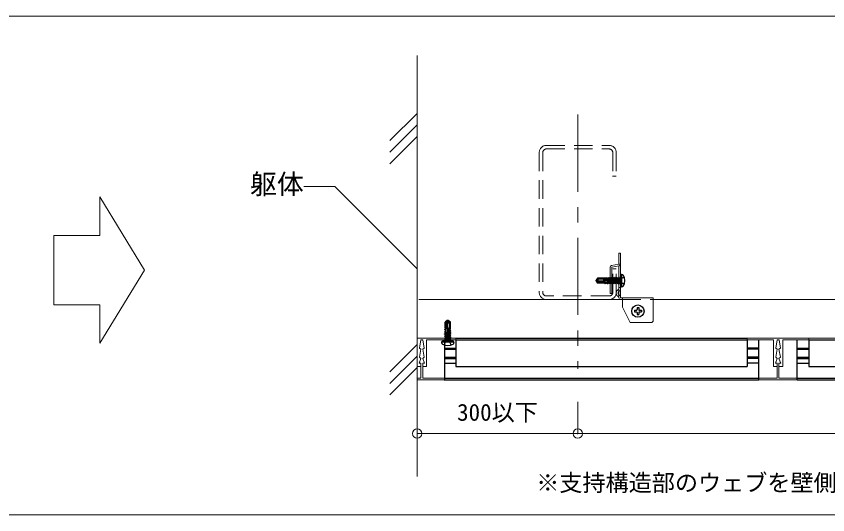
# Model space of a CAD drawing. Units: millimetres, scale not verified. Extents: x -5334 to 1950, y -1347 to 20312.
# Drawn here: x 897 to 1424, y 135 to 458 of the extents above; entities that cross this region are included whole.
import ezdxf
from ezdxf.enums import TextEntityAlignment as Align

# ---------------------------------------------------------------- set-up
doc = ezdxf.new("R2010")
doc.units = ezdxf.units.MM
doc.header["$LTSCALE"] = 10
doc.header["$PDMODE"] = 32
doc.header["$PDSIZE"] = 6
for name, pattern in [('CHAIN1', [8, 5, -1, 1, -1]), ('DASHED1', [1.8, 1.2, -0.6]), ('LONG_DASHED1', [7, 6, -1])]:
    doc.linetypes.add(name, pattern=pattern)
for name, color, linetype, lineweight in [('4-0_中心線', 4, 'CHAIN1', 9), ('4-1_吊り材', 7, 'Continuous', 18), ('4-2_野縁受け', 3, 'Continuous', 18), ('4-3_野縁', 2, 'Continuous', 25), ('4-5_寸法', 4, 'Continuous', 9), ('4-6_文字', 7, 'Continuous', 18), ('4-9_躯体他', 4, 'Continuous', 9), ('4-B_補強金具・金具・その他', 3, 'Continuous', 18), ('4-C_ビス・アンカーボルト・強調図形', 2, 'Continuous', 25), ('F-3_野縁', 3, 'Continuous', 18)]:
    doc.layers.add(name, color=color, linetype=linetype, lineweight=lineweight)
doc.styles.add('ＭＳ ゴシック', font='')
doc.styles.get('ＭＳ ゴシック').set_extended_font_data('MS Gothic')

msp = doc.modelspace()

# ---------------------------------------------------------------- linework, layer by layer
at = {"layer": '4-0_中心線'}
msp.add_line((1261.85, 394.66), (1261.85, 229.66), dxfattribs=at)
at = {"layer": '4-1_吊り材'}
for p, q in [((1158.61, 274.66), (1290.87, 274.66)), ((1310.87, 274.66), (1480.36, 274.66)), ((1158.61, 249.66), (1491.47, 249.66))]:
    msp.add_line(p, q, dxfattribs=at)
at = {"layer": '4-2_野縁受け'}
for p, q in [((1411.85, 249.66), (1371.85, 249.66)), ((1371.85, 249.66), (1371.85, 248.46)), ((1388.85, 248.46), (1371.85, 248.46)), ((1388.85, 248.46), (1388.85, 231.16)), ((1391.23, 248.46), (1390.37, 243.15)), ((1391.25, 248.46), (1392.48, 248.46)), ((1392.48, 248.46), (1393.34, 243.15)), ((1394.85, 248.46), (1394.85, 231.16)), ((1411.85, 248.46), (1394.85, 248.46)), ((1411.85, 249.66), (1411.85, 248.46)), ((1390.31, 237.2), (1391.25, 242.46)), ((1390.37, 243.15), (1391.25, 242.46)), ((1393.34, 243.15), (1392.45, 242.46)), ((1393.4, 237.2), (1392.45, 242.46)), ((1390.31, 237.2), (1391.25, 236.46)), ((1393.4, 237.2), (1392.45, 236.46)), ((1390.1, 233.46), (1391.25, 236.46)), ((1390.1, 233.46), (1391.25, 233.46)), ((1391.25, 233.46), (1391.25, 223.66)), ((1391.25, 231.16), (1388.85, 231.16)), ((1392.45, 231.16), (1394.85, 231.16)), ((1379.35, 223.66), (1391.25, 223.66)), ((1392.45, 223.66), (1404.35, 223.66)), ((1404.35, 223.66), (1404.35, 222.46))]:
    msp.add_line(p, q, dxfattribs=at)
for points in [[(1392.45, 223.66), (1392.45, 233.46), (1393.6, 233.46), (1392.45, 236.46)], [(1379.35, 223.66), (1379.35, 222.46), (1404.35, 222.46)]]:
    msp.add_lwpolyline(points, dxfattribs=at)
at = {"layer": '4-3_野縁'}
for p, q in [((1175.61, 222.46), (1175.61, 248.46)), ((1182.61, 249.66), (1371.85, 249.66)), ((1182.61, 248.46), (1182.61, 231.16)), ((1182.61, 248.46), (1371.85, 248.46)), ((1371.85, 248.46), (1371.85, 231.16)), ((1379.35, 222.46), (1379.35, 248.46)), ((1404.35, 222.46), (1404.35, 248.46)), ((1411.85, 248.46), (1411.85, 231.16)), ((1411.85, 248.46), (1491.89, 248.46)), ((1175.61, 243.15), (1182.61, 243.15)), ((1175.61, 242.46), (1182.61, 242.46)), ((1379.35, 243.15), (1371.85, 243.15)), ((1379.35, 242.46), (1371.85, 242.46)), ((1404.35, 243.15), (1411.85, 243.15)), ((1404.35, 242.46), (1411.85, 242.46)), ((1175.61, 237.2), (1182.61, 237.2)), ((1379.35, 237.2), (1371.85, 237.2)), ((1404.35, 237.2), (1411.85, 237.2)), ((1175.61, 236.46), (1182.61, 236.46)), ((1175.61, 233.46), (1182.61, 233.46)), ((1379.35, 236.46), (1371.85, 236.46)), ((1379.35, 233.46), (1371.85, 233.46)), ((1404.35, 236.46), (1411.85, 236.46)), ((1404.35, 233.46), (1411.85, 233.46)), ((1182.61, 231.16), (1371.85, 231.16)), ((1411.85, 231.16), (1496.79, 231.16)), ((1175.11, 223.66), (1379.35, 223.66)), ((1175.11, 222.46), (1379.35, 222.46)), ((1404.35, 223.66), (1498.28, 223.66)), ((1404.35, 222.46), (1498.48, 222.46))]:
    msp.add_line(p, q, dxfattribs=at)
at = {"layer": '4-5_寸法'}
for p, q in [((1157.61, 187.69), (1157.61, 208.36)), ((1261.85, 187.69), (1261.85, 208.36)), ((1157.61, 187.69), (1261.85, 187.69)), ((1261.85, 187.69), (1711.85, 187.69))]:
    msp.add_line(p, q, dxfattribs=at)
at = {"layer": '4-5_寸法', "color": 7}
for p in [(1157.61, 187.69), (1261.85, 187.69)]:
    msp.add_point(p, dxfattribs=at)
at = {"layer": '4-6_文字'}
for p, q in [((951.65, 341.25), (980.53, 293.75)), ((951.65, 316.25), (951.65, 341.25)), ((951.65, 246.25), (980.53, 293.75)), ((921.65, 271.25), (951.65, 271.25)), ((951.65, 271.25), (951.65, 246.25))]:
    msp.add_line(p, q, dxfattribs=at)
for points in [[(1157.61, 294.49), (1104.06, 348.03), (1084.06, 348.03)], [(921.65, 271.25), (921.65, 316.25), (951.65, 316.25)]]:
    msp.add_lwpolyline(points, dxfattribs=at)
at = {"layer": '4-9_躯体他'}
for p, q in [((1157.61, 432.93), (1157.61, 159.76)), ((1139.93, 377.78), (1157.61, 395.46)), ((1139.93, 370.28), (1157.61, 387.96)), ((1139.93, 362.78), (1157.61, 380.46)), ((1139.93, 227.78), (1157.61, 245.46)), ((1139.93, 220.28), (1157.61, 237.96)), ((1139.93, 212.78), (1157.61, 230.46))]:
    msp.add_line(p, q, dxfattribs=at)
at = {"layer": '4-9_躯体他', "linetype": 'DASHED1'}
for p, q in [((1241.45, 374.66), (1282.25, 374.66)), ((1236.85, 370.06), (1236.85, 279.26)), ((1239.15, 370.06), (1239.15, 279.26)), ((1241.45, 372.36), (1282.05, 372.36)), ((1284.55, 370.06), (1284.55, 354.66)), ((1286.85, 370.06), (1286.85, 354.66)), ((1284.35, 354.66), (1286.85, 354.66)), ((1284.55, 279.26), (1284.55, 294.66)), ((1284.55, 294.66), (1286.85, 294.66)), ((1286.85, 279.26), (1286.85, 294.66)), ((1282.25, 276.96), (1241.45, 276.96)), ((1241.45, 274.66), (1282.25, 274.66))]:
    msp.add_line(p, q, dxfattribs=at)
for centre, radius, start, end in [((1241.45, 370.06), 4.6, 90, 180), ((1282.25, 370.06), 4.6, 0, 90), ((1241.45, 370.06), 2.3, 90, 180), ((1282.25, 370.06), 2.3, 0, 90), ((1241.45, 279.26), 4.6, 180, 270), ((1241.45, 279.26), 2.3, 180, 270), ((1282.25, 279.26), 4.6, 270, 0), ((1282.25, 279.26), 2.3, 270, 0)]:
    msp.add_arc(centre, radius, start, end, dxfattribs=at)
at = {"layer": '4-B_補強金具・金具・その他'}
for p, q in [((1288.47, 304.66), (1289.67, 304.66)), ((1289.67, 277.26), (1289.67, 304.66)), ((1282.77, 295.65), (1282.77, 278.66)), ((1288.68, 296.47), (1283.97, 295.65)), ((1283.97, 278.66), (1283.97, 295.65)), ((1288.47, 276.31), (1288.47, 296.44)), ((1289.67, 280.46), (1289.67, 277.26)), ((1283.97, 278.66), (1282.77, 278.66)), ((1288.47, 275.86), (1288.47, 276.31)), ((1290.87, 274.66), (1289.67, 274.66)), ((1290.87, 269.66), (1290.87, 275.86)), ((1310.87, 260.66), (1310.87, 275.86)), ((1290.87, 269.66), (1295.87, 259.66)), ((1309.87, 259.66), (1295.87, 259.66)), ((1310.87, 260.66), (1309.87, 259.66)), ((1157.61, 249.66), (1157.61, 231.16)), ((1159.98, 248.46), (1159.12, 243.15)), ((1161.24, 248.46), (1159.98, 248.46)), ((1161.24, 248.46), (1162.09, 243.15)), ((1163.61, 248.46), (1163.61, 231.16)), ((1163.61, 248.46), (1182.61, 248.46)), ((1159.06, 237.2), (1160.01, 242.46)), ((1159.12, 243.15), (1160.01, 242.46)), ((1162.09, 243.15), (1161.21, 242.46)), ((1162.16, 237.2), (1161.21, 242.46)), ((1159.06, 237.2), (1160.01, 236.46)), ((1162.16, 237.2), (1161.21, 236.46)), ((1158.86, 233.46), (1160.01, 236.46)), ((1160.01, 233.46), (1158.86, 233.46)), ((1160.01, 231.16), (1160.01, 233.46)), ((1162.36, 233.46), (1161.21, 236.46)), ((1162.36, 233.46), (1161.21, 233.46)), ((1161.21, 233.46), (1161.21, 231.16)), ((1160.01, 231.16), (1157.61, 231.16)), ((1160.01, 231.16), (1160.01, 223.66)), ((1161.21, 231.16), (1163.61, 231.16)), ((1161.21, 231.16), (1161.21, 223.66)), ((1157.61, 223.66), (1157.61, 222.46)), ((1160.01, 223.66), (1157.61, 223.66)), ((1175.61, 222.46), (1157.61, 222.46)), ((1175.61, 223.66), (1161.21, 223.66)), ((1175.61, 223.66), (1175.61, 222.46))]:
    msp.add_line(p, q, dxfattribs=at)
at = {"layer": '4-B_補強金具・金具・その他', "linetype": 'DASHED1'}
for p, q in [((1288.47, 297.66), (1289.67, 297.66)), ((1289.67, 286.91), (1288.47, 286.91)), ((1289.67, 282.41), (1288.47, 282.41)), ((1290.87, 274.66), (1310.87, 274.66))]:
    msp.add_line(p, q, dxfattribs=at)
at = {"layer": '4-B_補強金具・金具・その他'}
for points in [[(1283.77, 296.83), (1288.47, 297.66), (1288.47, 304.66)], [(1289.67, 277.26), (1289.67, 275.86), (1310.87, 275.86)], [(1157.61, 249.66), (1182.61, 249.66), (1182.61, 248.46)]]:
    msp.add_lwpolyline(points, dxfattribs=at)
for centre, radius, start, end in [((1283.97, 295.65), 1.2, 99.9506, 180), ((1288.47, 297.66), 1.2, 279.9506, 0), ((1289.67, 278.86), 2.82, 115.209, 244.791), ((1289.67, 275.86), 1.2, 180, 270)]:
    msp.add_arc(centre, radius, start, end, dxfattribs=at)
at = {"layer": '4-B_補強金具・金具・その他', "linetype": 'DASHED1'}
msp.add_arc((1289.67, 278.86), 1.6, 90, 270, dxfattribs=at)
at = {"layer": '4-C_ビス・アンカーボルト・強調図形'}
for p, q in [((1290.17, 290.91), (1290.47, 290.91)), ((1290.17, 290.91), (1290.17, 282.91)), ((1274.12, 287), (1273.67, 286.91)), ((1274.17, 286.82), (1273.67, 286.91)), ((1273.67, 286.91), (1273.75, 286.54)), ((1273.75, 286.54), (1274.17, 286.82)), ((1273.75, 286.54), (1274.69, 285.21)), ((1275.58, 286.01), (1274.17, 286.82)), ((1274.17, 286.82), (1274.95, 285.71)), ((1278.67, 288.61), (1274.69, 288.61)), ((1274.92, 288.36), (1274.69, 288.61)), ((1274.95, 285.71), (1274.69, 285.21)), ((1278.67, 285.21), (1274.69, 285.21)), ((1274.97, 287.61), (1274.93, 287.54)), ((1274.95, 285.71), (1279.17, 285.71)), ((1275.08, 286.86), (1275.34, 286.71)), ((1275.34, 286.71), (1280.6, 286.71)), ((1275.58, 286.01), (1279.17, 286.01)), ((1275.73, 288.01), (1278.67, 288.01)), ((1279.12, 288.73), (1278.67, 288.61)), ((1278.67, 287.23), (1278.67, 288.61)), ((1278.9, 287.37), (1278.67, 288.34)), ((1278.67, 287.71), (1278.8, 287.19)), ((1278.67, 287.23), (1281.47, 286.47)), ((1278.67, 285.49), (1279.19, 285.52)), ((1278.67, 285.21), (1278.67, 285.49)), ((1279.22, 285.41), (1278.67, 285.41)), ((1278.9, 287.37), (1278.8, 287.19)), ((1278.9, 287.37), (1279.35, 287.25)), ((1279.35, 287.25), (1279.12, 288.73)), ((1279.12, 288.73), (1279.3, 288.41)), ((1279.17, 287.09), (1279.17, 285.52)), ((1279.29, 285.72), (1279.19, 285.52)), ((1279.19, 285.52), (1279.22, 285.41)), ((1279.46, 284.98), (1279.22, 285.41)), ((1279.29, 285.72), (1279.59, 285.74)), ((1279.46, 284.98), (1279.29, 285.72)), ((1279.92, 288.41), (1279.3, 288.41)), ((1279.64, 286.96), (1279.3, 288.41)), ((1279.64, 286.96), (1279.35, 287.25)), ((1279.72, 284.91), (1279.46, 284.98)), ((1279.72, 284.91), (1279.59, 285.74)), ((1279.97, 285.56), (1279.59, 285.74)), ((1279.72, 284.91), (1280.01, 285.41)), ((1279.92, 288.41), (1280.3, 286.79)), ((1279.97, 285.56), (1280.58, 285.59)), ((1280.01, 285.41), (1279.97, 285.56)), ((1280.63, 285.41), (1280.01, 285.41)), ((1280.37, 289.01), (1280.27, 289.01)), ((1280.62, 286.91), (1280.3, 286.79)), ((1280.72, 286.88), (1280.37, 289.01)), ((1280.37, 289.01), (1280.71, 288.41)), ((1280.8, 285.81), (1280.58, 285.59)), ((1280.58, 285.59), (1280.63, 285.41)), ((1280.62, 286.91), (1280.72, 286.88)), ((1280.97, 284.81), (1280.63, 285.41)), ((1281.33, 288.41), (1280.71, 288.41)), ((1281.15, 286.56), (1280.71, 288.41)), ((1281.15, 286.56), (1280.72, 286.88)), ((1280.97, 284.81), (1280.8, 285.81)), ((1280.8, 285.81), (1280.9, 285.81)), ((1281.07, 284.81), (1280.9, 285.81)), ((1281.36, 285.64), (1280.9, 285.81)), ((1281.07, 284.81), (1280.97, 284.81)), ((1281.07, 284.81), (1281.42, 285.41)), ((1281.33, 288.41), (1282.04, 285.41)), ((1281.36, 285.64), (1281.61, 285.65)), ((1281.42, 285.41), (1281.36, 285.64)), ((1282.04, 285.41), (1281.42, 285.41)), ((1281.78, 289.01), (1281.68, 289.01)), ((1282.48, 284.81), (1281.78, 289.01)), ((1281.78, 289.01), (1282.12, 288.41)), ((1282.38, 284.81), (1282.04, 285.41)), ((1282.74, 288.41), (1282.12, 288.41)), ((1282.83, 285.41), (1282.12, 288.41)), ((1282.48, 284.81), (1282.38, 284.81)), ((1282.48, 284.81), (1282.83, 285.41)), ((1282.74, 288.41), (1283.45, 285.41)), ((1283.45, 285.41), (1282.83, 285.41)), ((1283.19, 289.01), (1283.09, 289.01)), ((1283.89, 284.81), (1283.19, 289.01)), ((1283.19, 289.01), (1283.53, 288.41)), ((1283.79, 284.81), (1283.45, 285.41)), ((1284.24, 285.41), (1283.53, 288.41)), ((1284.15, 288.41), (1283.53, 288.41)), ((1283.89, 284.81), (1283.79, 284.81)), ((1283.89, 284.81), (1284.24, 285.41)), ((1284.15, 288.41), (1284.86, 285.41)), ((1284.86, 285.41), (1284.24, 285.41)), ((1284.6, 289.01), (1284.5, 289.01)), ((1285.35, 284.9), (1284.6, 289.01)), ((1284.6, 289.01), (1284.94, 288.41)), ((1285.17, 284.85), (1284.86, 285.41)), ((1285.62, 285.36), (1284.94, 288.41)), ((1285.35, 284.9), (1285.17, 284.85)), ((1285.35, 284.9), (1285.62, 285.36)), ((1285.56, 288.41), (1286.27, 285.41)), ((1286.27, 285.41), (1285.62, 285.41)), ((1286.01, 289.01), (1285.91, 289.01)), ((1286.76, 284.9), (1286.01, 289.01)), ((1286.01, 289.01), (1286.35, 288.41)), ((1286.58, 284.85), (1286.27, 285.41)), ((1287.03, 285.36), (1286.35, 288.41)), ((1286.76, 284.9), (1286.58, 284.85)), ((1286.76, 284.9), (1287.03, 285.36)), ((1286.99, 288.41), (1287.7, 285.41)), ((1287.7, 285.41), (1287.03, 285.41)), ((1287.44, 289.01), (1287.34, 289.01)), ((1288.2, 284.9), (1287.44, 289.01)), ((1287.44, 289.01), (1287.78, 288.41)), ((1288.01, 284.85), (1287.7, 285.41)), ((1288.46, 285.36), (1287.78, 288.41)), ((1288.2, 284.9), (1288.01, 284.85)), ((1288.2, 284.9), (1288.46, 285.36)), ((1288.75, 289.01), (1288.4, 288.41)), ((1288.4, 288.41), (1288.87, 286.39)), ((1288.87, 285.41), (1288.46, 285.41)), ((1288.85, 289.01), (1288.75, 289.01)), ((1288.87, 288.23), (1288.75, 289.01)), ((1288.85, 289.01), (1288.87, 288.96)), ((1288.87, 288.86), (1288.85, 289.01)), ((1288.87, 285.14), (1288.87, 288.96)), ((1288.87, 288.68), (1289.36, 288.69)), ((1288.87, 285.14), (1289.36, 285.12)), ((1289.67, 289.01), (1289.36, 288.69)), ((1289.36, 285.12), (1289.36, 288.69)), ((1289.67, 284.81), (1289.36, 285.12)), ((1300.37, 269.46), (1301.37, 269.46)), ((1300.37, 269.46), (1300.37, 268.16)), ((1301.37, 269.46), (1301.37, 268.16)), ((1298.57, 267.66), (1299.87, 267.66)), ((1298.57, 267.66), (1298.57, 266.66)), ((1298.57, 266.66), (1299.87, 266.66)), ((1300.37, 266.16), (1300.37, 264.86)), ((1300.37, 264.86), (1301.37, 264.86)), ((1301.37, 266.16), (1301.37, 264.86)), ((1301.87, 267.66), (1303.17, 267.66)), ((1301.87, 266.66), (1303.17, 266.66)), ((1303.17, 267.66), (1303.17, 266.66)), ((1177.08, 260.97), (1175.74, 260.03)), ((1175.74, 256.05), (1175.74, 260.03)), ((1176.24, 259.77), (1175.74, 260.03)), ((1177.35, 260.55), (1176.24, 259.77)), ((1176.24, 259.77), (1176.24, 255.55)), ((1176.54, 259.14), (1177.35, 260.55)), ((1176.54, 259.14), (1176.54, 255.55)), ((1177.44, 261.05), (1177.08, 260.97)), ((1177.08, 260.97), (1177.35, 260.55)), ((1177.39, 259.64), (1177.24, 259.38)), ((1177.24, 259.38), (1177.24, 254.12)), ((1177.35, 260.55), (1177.44, 261.05)), ((1177.54, 260.6), (1177.44, 261.05)), ((1178.15, 259.75), (1178.08, 259.79)), ((1178.54, 258.99), (1178.54, 256.05)), ((1178.89, 259.8), (1179.14, 260.03)), ((1179.14, 256.05), (1179.14, 260.03)), ((1175.34, 253.75), (1175.94, 254.09)), ((1175.34, 253.75), (1176.34, 253.92)), ((1175.34, 253.65), (1176.35, 253.82)), ((1175.34, 253.65), (1175.34, 253.75)), ((1175.34, 253.65), (1175.94, 253.3)), ((1175.34, 252.24), (1179.54, 252.94)), ((1175.45, 255), (1175.52, 255.26)), ((1175.45, 255), (1176.28, 255.13)), ((1175.45, 255), (1175.94, 254.71)), ((1175.52, 255.26), (1175.94, 255.5)), ((1175.52, 255.26), (1176.26, 255.43)), ((1175.74, 256.05), (1176.03, 256.05)), ((1175.94, 255.5), (1175.94, 256.05)), ((1176.06, 255.53), (1175.94, 255.5)), ((1175.94, 254.71), (1176.1, 254.75)), ((1175.94, 254.09), (1175.94, 254.71)), ((1176.13, 254.14), (1175.94, 254.09)), ((1178.94, 253.39), (1175.94, 252.68)), ((1175.94, 253.3), (1176.18, 253.36)), ((1175.94, 252.68), (1175.94, 253.3)), ((1176.03, 256.05), (1176.06, 255.53)), ((1177.63, 255.55), (1176.05, 255.55)), ((1176.26, 255.43), (1176.06, 255.53)), ((1176.1, 254.75), (1176.28, 255.13)), ((1176.1, 254.75), (1176.13, 254.14)), ((1176.34, 253.92), (1176.13, 254.14)), ((1176.18, 253.36), (1176.35, 253.82)), ((1176.18, 253.36), (1176.19, 253.11)), ((1176.26, 255.43), (1176.28, 255.13)), ((1176.34, 253.92), (1176.35, 253.82)), ((1177.76, 256.05), (1177.01, 253.25)), ((1177.1, 253.57), (1178.94, 254.01)), ((1177.1, 253.57), (1177.42, 254)), ((1178.94, 254.8), (1177.32, 254.42)), ((1177.44, 254.1), (1177.32, 254.42)), ((1177.42, 254), (1179.54, 254.35)), ((1177.45, 254.1), (1177.42, 254)), ((1177.5, 255.08), (1178.94, 255.42)), ((1177.5, 255.08), (1177.79, 255.37)), ((1178.25, 256.05), (1177.73, 255.92)), ((1177.91, 255.82), (1177.73, 255.92)), ((1177.76, 256.05), (1179.14, 256.05)), ((1177.91, 255.82), (1177.79, 255.37)), ((1177.79, 255.37), (1179.27, 255.6)), ((1177.91, 255.82), (1178.88, 256.05)), ((1179.27, 255.6), (1178.94, 255.42)), ((1178.94, 254.8), (1178.94, 255.42)), ((1179.54, 254.35), (1178.94, 254.01)), ((1178.94, 253.39), (1178.94, 254.01)), ((1179.54, 252.94), (1178.94, 252.6)), ((1179.27, 255.6), (1179.14, 256.05)), ((1179.54, 254.35), (1179.54, 254.45)), ((1179.54, 252.94), (1179.54, 253.04)), ((1175.34, 252.34), (1175.94, 252.68)), ((1175.34, 252.24), (1175.34, 252.34)), ((1175.34, 252.24), (1175.94, 251.89)), ((1175.34, 250.83), (1179.54, 251.53)), ((1175.34, 250.93), (1175.94, 251.27)), ((1175.34, 250.83), (1175.34, 250.93)), ((1175.34, 250.83), (1175.94, 250.48)), ((1175.34, 247.55), (1175.66, 247.86)), ((1175.39, 249.55), (1175.94, 249.86)), ((1175.43, 249.37), (1175.39, 249.55)), ((1175.43, 249.37), (1179.54, 250.12)), ((1175.43, 249.37), (1175.9, 249.1)), ((1175.66, 247.86), (1179.23, 247.86)), ((1178.99, 249.13), (1175.85, 248.4)), ((1175.85, 248.4), (1175.9, 249.1)), ((1175.9, 249.1), (1178.94, 249.78)), ((1175.94, 251.89), (1178.94, 252.6)), ((1178.94, 251.98), (1175.94, 251.27)), ((1175.94, 251.27), (1175.94, 251.89)), ((1175.94, 250.48), (1178.94, 251.19)), ((1178.94, 250.57), (1175.94, 249.86)), ((1175.94, 249.86), (1175.94, 250.48)), ((1177.44, 248.09), (1176.3, 247.48)), ((1177.44, 248.09), (1178.59, 247.48)), ((1178.4, 248.35), (1179.26, 248.55)), ((1178.73, 248.35), (1179.04, 248.42)), ((1178.94, 251.98), (1178.94, 252.6)), ((1179.54, 251.53), (1178.94, 251.19)), ((1178.94, 250.57), (1178.94, 251.19)), ((1179.54, 250.12), (1178.94, 249.78)), ((1178.94, 249.76), (1178.94, 249.78)), ((1178.99, 249.13), (1178.94, 249.76)), ((1179.26, 248.55), (1179.04, 248.42)), ((1179.04, 248.35), (1179.04, 248.42)), ((1179.21, 248.35), (1179.23, 247.86)), ((1179.54, 247.55), (1179.23, 247.86)), ((1179.26, 248.55), (1179.35, 248.93)), ((1179.54, 251.53), (1179.54, 251.63)), ((1179.54, 250.12), (1179.54, 250.22)), ((1181.44, 247.05), (1173.44, 247.05)), ((1173.44, 247.05), (1173.44, 246.75)), ((1180.94, 247.55), (1173.94, 247.55)), ((1175.14, 245.17), (1176.3, 247.48)), ((1179.74, 245.17), (1178.59, 247.48)), ((1181.44, 247.05), (1181.44, 246.75))]:
    msp.add_line(p, q, dxfattribs=at)
at = {"layer": '4-C_ビス・アンカーボルト・強調図形', "linetype": 'LONG_DASHED1'}
for p, q in [((1289.13, 286.91), (1289.74, 288.05)), ((1289.13, 286.91), (1289.74, 285.76)), ((1292.05, 289.21), (1289.74, 288.05)), ((1292.05, 284.61), (1289.74, 285.76))]:
    msp.add_line(p, q, dxfattribs=at)
at = {"layer": '4-C_ビス・アンカーボルト・強調図形'}
for points in [[(1274.69, 288.61), (1273.75, 287.27), (1273.67, 286.91)], [(1280.62, 286.91), (1280.27, 289.01), (1279.92, 288.41)], [(1282.38, 284.81), (1281.68, 289.01), (1281.33, 288.41)], [(1283.79, 284.81), (1283.09, 289.01), (1282.74, 288.41)], [(1285.17, 284.85), (1284.5, 289.01), (1284.15, 288.41)], [(1285.59, 288.45), (1284.96, 288.41), (1284.94, 288.41)], [(1286.58, 284.85), (1285.91, 289.01), (1285.56, 288.41)], [(1287, 288.45), (1286.37, 288.41), (1286.35, 288.41)], [(1288.01, 284.85), (1287.34, 289.01), (1286.99, 288.41)], [(1288.43, 288.45), (1287.81, 288.41), (1287.78, 288.41)], [(1179.14, 260.03), (1177.8, 260.97), (1177.44, 261.05)], [(1175.34, 252.34), (1179.54, 253.04), (1178.94, 253.39)], [(1177.44, 254.1), (1179.54, 254.45), (1178.94, 254.8)], [(1175.34, 250.93), (1179.54, 251.63), (1178.94, 251.98)], [(1175.39, 249.55), (1179.54, 250.22), (1178.94, 250.57)], [(1179.21, 248.35), (1175.67, 248.35), (1175.66, 247.86)], [(1175.93, 248.35), (1179.35, 248.93), (1178.99, 249.13)]]:
    msp.add_lwpolyline(points, dxfattribs=at)
msp.add_circle((1300.87, 267.16), 4, dxfattribs=at)
for centre, radius, start, end in [((1290.17, 290.41), 0.5, 90, 180), ((1290.47, 289.71), 1.2, 31.8908, 90), ((1285.97, 286.91), 6.5, 328.1092, 31.8908), ((1273.82, 288.32), 1.34, 282.5, 325), ((1274.41, 285.69), 1.34, 60, 102.5), ((1275.32, 287.27), 0.479, 145, 240), ((1275.73, 289.1), 1.1, 222.8457, 270), ((1274.49, 287.95), 0.594, 325, 42.8457), ((1275.73, 287.08), 0.921, 90, 145), ((1280.92, 285.96), 0.75, 336.0793, 43.5446), ((1290.17, 283.41), 0.5, 180, 270), ((1290.47, 284.11), 1.2, 270, 328.1092), ((1299.87, 268.16), 0.5, 270, 0), ((1299.87, 266.16), 0.5, 0, 90), ((1301.87, 268.16), 0.5, 180, 270), ((1301.87, 266.16), 0.5, 90, 180), ((1176.23, 260.31), 1.34, 330, 12.5), ((1177.81, 259.4), 0.479, 55, 150), ((1178.85, 260.9), 1.34, 192.5, 235), ((1178.49, 260.23), 0.594, 235, 312.8457), ((1177.62, 258.99), 0.921, 0, 55), ((1179.64, 258.99), 1.1, 132.8457, 180), ((1176.49, 253.8), 0.75, 246.0793, 313.5446), ((1173.94, 247.05), 0.5, 90, 180), ((1174.64, 246.75), 1.2, 180, 238.1092), ((1177.44, 251.25), 6.5, 238.1092, 301.8908), ((1180.24, 246.75), 1.2, 301.8908, 0), ((1180.94, 247.05), 0.5, 0, 90)]:
    msp.add_arc(centre, radius, start, end, dxfattribs=at)
at = {"layer": 'F-3_野縁'}
for p, q in [((20, 458.5), (1910, 458.5)), ((1910, 135), (20, 135))]:
    msp.add_line(p, q, dxfattribs=at)

# ---------------------------------------------------------------- texts
at = {"layer": '4-5_寸法', "style": 'ＭＳ ゴシック'}
msp.add_text('300以下', height=11, dxfattribs=at).set_placement((1183.48, 192.69), align=Align.BOTTOM_LEFT)
at = {"layer": '4-6_文字', "style": 'ＭＳ ゴシック'}
for s, height, p in [('躯体', 12.83, (1049.06, 339.28)), ('※支持構造部のウェブを壁側に向ける', 11, (1234.87, 146.98))]:
    msp.add_text(s, height=height, dxfattribs=at).set_placement(p, align=Align.BOTTOM_LEFT)

doc.saveas('drawing.dxf')
